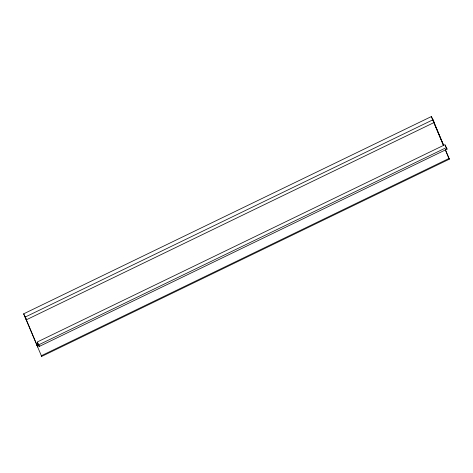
<?xml version="1.0" encoding="UTF-8"?>
<svg xmlns="http://www.w3.org/2000/svg" width="473" height="473" viewBox="0 0 473 473"><rect width="100%" height="100%" fill="white"/><g stroke="black" fill="none" stroke-linecap="round" stroke-linejoin="round"><path stroke-width="0.71" d="M37.71 347.046L38.674 344.935L39.383 346.39L447.08 149.119L445.016 144.673L37.302 341.979L39.383 346.39M445.406 149.775L449.35 159.165L41.654 356.429L23.65 313.836L431.346 116.571L432.978 119.758L434.131 122.495L26.435 319.76L26.05 319.086M26.435 319.76L25.282 317.022L432.978 119.758M37.899 343.463L36.734 344.285A60.361 3.512 64.2 0 0 37.544 342.523L37.521 342.428M38.721 344.823L446.423 147.558M449.35 159.165L448.972 158.49L41.275 355.761L41.654 356.429M433.753 121.821L434.131 122.495M446.701 148.451L447.08 149.119M25.004 316.827L25.394 317.525M36.533 344.249L36.912 344.923M36.853 345.012L37.231 345.68L25.382 317.495M23.65 313.836L25.282 317.022M433.079 120.231L443.769 145.649M432.7 119.557L443.704 145.731M431.346 116.571L433.339 121.301M433.907 122.655L443.284 144.969M445.276 149.704L448.972 158.49M445.377 145.879A60.361 3.512 64.2 0 1 445.465 146.399"/></g></svg>
